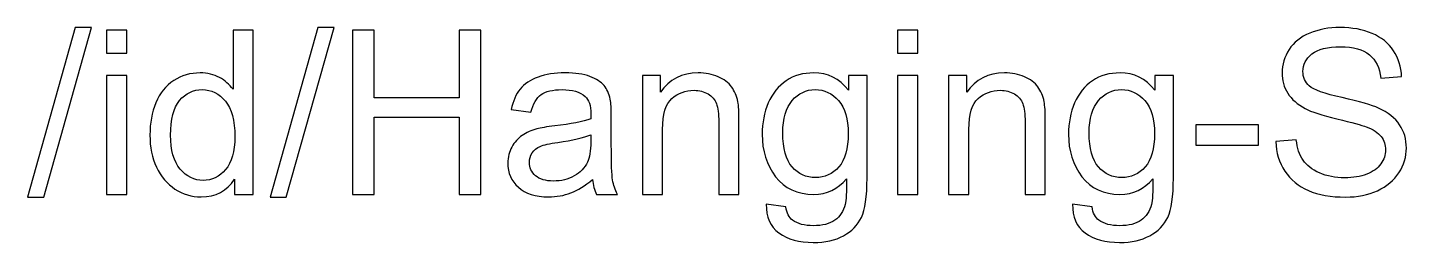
# Model space of a CAD drawing. Header units: centimetres. Extents: x -21.6 to 10.2, y -8.4 to 17.
# Drawn here: x -5.59 to -0.51, y 16.23 to 17.03 of the extents above; entities that cross this region are included whole.
import ezdxf

# ---------------------------------------------------------------- set-up
doc = ezdxf.new("R2010")
doc.units = ezdxf.units.CM
doc.header["$MEASUREMENT"] = 0
doc.layers.add('layer 1', color=7, linetype='Continuous')

msp = doc.modelspace()

# ---------------------------------------------------------------- linework, layer by layer
at = {"layer": 'layer 1', "color": 250}
for points, knots in [([(-5.59302, 16.40101), (-5.59302, 16.40101), (-5.41691, 17.02755), (-5.41691, 17.02755), (-5.41691, 17.02755), (-5.41691, 17.02755), (-5.35694, 17.02755), (-5.35694, 17.02755), (-5.35694, 17.02755), (-5.35694, 17.02755), (-5.53305, 16.40101), (-5.53305, 16.40101), (-5.53305, 16.40101), (-5.53305, 16.40101), (-5.59302, 16.40101), (-5.59302, 16.40101)], [0, 0, 0, 0, 0.2, 0.2, 0.2, 0.2, 0.4, 0.4, 0.4, 0.4, 0.6, 0.6, 0.6, 0.6, 1, 1, 1, 1]), ([(-5.30191, 16.93272), (-5.30191, 16.93272), (-5.30191, 17.01739), (-5.30191, 17.01739), (-5.30191, 17.01739), (-5.30191, 17.01739), (-5.2274, 17.01739), (-5.2274, 17.01739), (-5.2274, 17.01739), (-5.2274, 17.01739), (-5.2274, 16.93272), (-5.2274, 16.93272), (-5.2274, 16.93272), (-5.2274, 16.93272), (-5.30191, 16.93272), (-5.30191, 16.93272)], [0, 0, 0, 0, 0.2, 0.2, 0.2, 0.2, 0.4, 0.4, 0.4, 0.4, 0.6, 0.6, 0.6, 0.6, 1, 1, 1, 1]), ([(-4.83018, 16.41117), (-4.83018, 16.41117), (-4.83018, 16.46691), (-4.83018, 16.46691), (-4.83018, 16.46691), (-4.85797, 16.42359), (-4.8989, 16.40186), (-4.95294, 16.40186), (-4.95294, 16.40186), (-4.98794, 16.40186), (-5.02011, 16.41145), (-5.04932, 16.43078), (-5.04932, 16.43078), (-5.07867, 16.44998), (-5.10139, 16.47693), (-5.11762, 16.51136), (-5.11762, 16.51136), (-5.13371, 16.54593), (-5.14175, 16.58558), (-5.14175, 16.63046), (-5.14175, 16.63046), (-5.14175, 16.6742), (-5.13441, 16.71385), (-5.11988, 16.74956), (-5.11988, 16.74956), (-5.1052, 16.78512), (-5.08333, 16.81249), (-5.05412, 16.8314), (-5.05412, 16.8314), (-5.02505, 16.85045), (-4.99231, 16.85991), (-4.95633, 16.85991), (-4.95633, 16.85991), (-4.9298, 16.85991), (-4.90623, 16.85426), (-4.88563, 16.84311), (-4.88563, 16.84311), (-4.86503, 16.83196), (-4.84824, 16.81729), (-4.83526, 16.79937), (-4.83526, 16.79937), (-4.83526, 16.79937), (-4.83526, 17.01739), (-4.83526, 17.01739), (-4.83526, 17.01739), (-4.83526, 17.01739), (-4.76075, 17.01739), (-4.76075, 17.01739), (-4.76075, 17.01739), (-4.76075, 17.01739), (-4.76075, 16.41117), (-4.76075, 16.41117), (-4.76075, 16.41117), (-4.76075, 16.41117), (-4.83018, 16.41117), (-4.83018, 16.41117)], [0, 0, 0, 0, 0.0666667, 0.0666667, 0.0666667, 0.0666667, 0.1333333, 0.1333333, 0.1333333, 0.1333333, 0.2, 0.2, 0.2, 0.2, 0.2666667, 0.2666667, 0.2666667, 0.2666667, 0.3333333, 0.3333333, 0.3333333, 0.3333333, 0.4, 0.4, 0.4, 0.4, 0.4666667, 0.4666667, 0.4666667, 0.4666667, 0.5333333, 0.5333333, 0.5333333, 0.5333333, 0.6, 0.6, 0.6, 0.6, 0.6666667, 0.6666667, 0.6666667, 0.6666667, 0.7333333, 0.7333333, 0.7333333, 0.7333333, 0.8, 0.8, 0.8, 0.8, 0.8666667, 0.8666667, 0.8666667, 0.8666667, 1, 1, 1, 1]), ([(-4.6988, 16.40101), (-4.6988, 16.40101), (-4.52269, 17.02755), (-4.52269, 17.02755), (-4.52269, 17.02755), (-4.52269, 17.02755), (-4.46272, 17.02755), (-4.46272, 17.02755), (-4.46272, 17.02755), (-4.46272, 17.02755), (-4.63883, 16.40101), (-4.63883, 16.40101), (-4.63883, 16.40101), (-4.63883, 16.40101), (-4.6988, 16.40101), (-4.6988, 16.40101)], [0, 0, 0, 0, 0.2, 0.2, 0.2, 0.2, 0.4, 0.4, 0.4, 0.4, 0.6, 0.6, 0.6, 0.6, 1, 1, 1, 1]), ([(-4.39499, 16.41117), (-4.39499, 16.41117), (-4.39499, 17.01739), (-4.39499, 17.01739), (-4.39499, 17.01739), (-4.39499, 17.01739), (-4.31456, 17.01739), (-4.31456, 17.01739), (-4.31456, 17.01739), (-4.31456, 17.01739), (-4.31456, 16.76762), (-4.31456, 16.76762), (-4.31456, 16.76762), (-4.31456, 16.76762), (-4.00129, 16.76762), (-4.00129, 16.76762), (-4.00129, 16.76762), (-4.00129, 16.76762), (-4.00129, 17.01739), (-4.00129, 17.01739), (-4.00129, 17.01739), (-4.00129, 17.01739), (-3.92085, 17.01739), (-3.92085, 17.01739), (-3.92085, 17.01739), (-3.92085, 17.01739), (-3.92085, 16.41117), (-3.92085, 16.41117), (-3.92085, 16.41117), (-3.92085, 16.41117), (-4.00129, 16.41117), (-4.00129, 16.41117), (-4.00129, 16.41117), (-4.00129, 16.41117), (-4.00129, 16.6965), (-4.00129, 16.6965), (-4.00129, 16.6965), (-4.00129, 16.6965), (-4.31456, 16.6965), (-4.31456, 16.6965), (-4.31456, 16.6965), (-4.31456, 16.6965), (-4.31456, 16.41117), (-4.31456, 16.41117), (-4.31456, 16.41117), (-4.31456, 16.41117), (-4.39499, 16.41117), (-4.39499, 16.41117)], [0, 0, 0, 0, 0.0769231, 0.0769231, 0.0769231, 0.0769231, 0.1538462, 0.1538462, 0.1538462, 0.1538462, 0.2307692, 0.2307692, 0.2307692, 0.2307692, 0.3076923, 0.3076923, 0.3076923, 0.3076923, 0.3846154, 0.3846154, 0.3846154, 0.3846154, 0.4615385, 0.4615385, 0.4615385, 0.4615385, 0.5384615, 0.5384615, 0.5384615, 0.5384615, 0.6153846, 0.6153846, 0.6153846, 0.6153846, 0.6923077, 0.6923077, 0.6923077, 0.6923077, 0.7692308, 0.7692308, 0.7692308, 0.7692308, 0.8461538, 0.8461538, 0.8461538, 0.8461538, 1, 1, 1, 1]), ([(-2.38358, 16.93272), (-2.38358, 16.93272), (-2.38358, 17.01739), (-2.38358, 17.01739), (-2.38358, 17.01739), (-2.38358, 17.01739), (-2.30907, 17.01739), (-2.30907, 17.01739), (-2.30907, 17.01739), (-2.30907, 17.01739), (-2.30907, 16.93272), (-2.30907, 16.93272), (-2.30907, 16.93272), (-2.30907, 16.93272), (-2.38358, 16.93272), (-2.38358, 16.93272)], [0, 0, 0, 0, 0.2, 0.2, 0.2, 0.2, 0.4, 0.4, 0.4, 0.4, 0.6, 0.6, 0.6, 0.6, 1, 1, 1, 1]), ([(-0.98869, 16.6059), (-0.98869, 16.6059), (-0.91334, 16.61268), (-0.91334, 16.61268), (-0.91334, 16.61268), (-0.90981, 16.5822), (-0.90149, 16.55722), (-0.88836, 16.53761), (-0.88836, 16.53761), (-0.87524, 16.51813), (-0.85492, 16.50233), (-0.8274, 16.49019), (-0.8274, 16.49019), (-0.79989, 16.4782), (-0.76884, 16.47213), (-0.73441, 16.47213), (-0.73441, 16.47213), (-0.70379, 16.47213), (-0.67684, 16.47665), (-0.65341, 16.48582), (-0.65341, 16.48582), (-0.62999, 16.49499), (-0.61263, 16.50755), (-0.6012, 16.52349), (-0.6012, 16.52349), (-0.58977, 16.53944), (-0.58398, 16.5568), (-0.58398, 16.57542), (-0.58398, 16.57542), (-0.58398, 16.59433), (-0.58949, 16.61084), (-0.60049, 16.6251), (-0.60049, 16.6251), (-0.6115, 16.63921), (-0.62971, 16.65106), (-0.65511, 16.6608), (-0.65511, 16.6608), (-0.67133, 16.66701), (-0.70732, 16.67688), (-0.76306, 16.69029), (-0.76306, 16.69029), (-0.81879, 16.70369), (-0.85774, 16.71625), (-0.88004, 16.72811), (-0.88004, 16.72811), (-0.90897, 16.74335), (-0.93041, 16.76226), (-0.94453, 16.78469), (-0.94453, 16.78469), (-0.95878, 16.80713), (-0.96583, 16.83239), (-0.96583, 16.86019), (-0.96583, 16.86019), (-0.96583, 16.89095), (-0.95708, 16.9196), (-0.93973, 16.94612), (-0.93973, 16.94612), (-0.92237, 16.97279), (-0.89711, 16.99297), (-0.86367, 17.0068), (-0.86367, 17.0068), (-0.83037, 17.02063), (-0.79325, 17.02755), (-0.75247, 17.02755), (-0.75247, 17.02755), (-0.7076, 17.02755), (-0.66795, 17.02035), (-0.63366, 17.00581), (-0.63366, 17.00581), (-0.59937, 16.99142), (-0.57298, 16.97011), (-0.55449, 16.94189), (-0.55449, 16.94189), (-0.53601, 16.91381), (-0.52613, 16.88192), (-0.52472, 16.84636), (-0.52472, 16.84636), (-0.52472, 16.84636), (-0.60176, 16.84043), (-0.60176, 16.84043), (-0.60176, 16.84043), (-0.60586, 16.87867), (-0.61983, 16.9076), (-0.64368, 16.92707), (-0.64368, 16.92707), (-0.66752, 16.94669), (-0.7028, 16.95643), (-0.74937, 16.95643), (-0.74937, 16.95643), (-0.79791, 16.95643), (-0.83333, 16.94754), (-0.85548, 16.92976), (-0.85548, 16.92976), (-0.87764, 16.91198), (-0.88879, 16.89053), (-0.88879, 16.86541), (-0.88879, 16.86541), (-0.88879, 16.84368), (-0.88088, 16.82576), (-0.86522, 16.81164), (-0.86522, 16.81164), (-0.8497, 16.79767), (-0.80948, 16.78314), (-0.74429, 16.76846), (-0.74429, 16.76846), (-0.67909, 16.75365), (-0.63436, 16.74081), (-0.61009, 16.7298), (-0.61009, 16.7298), (-0.57495, 16.71357), (-0.54885, 16.69311), (-0.53206, 16.66813), (-0.53206, 16.66813), (-0.51526, 16.6433), (-0.50694, 16.61465), (-0.50694, 16.5822), (-0.50694, 16.5822), (-0.50694, 16.54988), (-0.51611, 16.51968), (-0.5346, 16.49118), (-0.5346, 16.49118), (-0.55308, 16.46268), (-0.57947, 16.44052), (-0.61404, 16.42472), (-0.61404, 16.42472), (-0.64861, 16.40891), (-0.68742, 16.40101), (-0.73074, 16.40101), (-0.73074, 16.40101), (-0.78549, 16.40101), (-0.83135, 16.40905), (-0.86832, 16.425), (-0.86832, 16.425), (-0.90544, 16.44094), (-0.93437, 16.46493), (-0.95539, 16.49711), (-0.95539, 16.49711), (-0.97656, 16.52914), (-0.98756, 16.56541), (-0.98869, 16.6059)], [0, 0, 0, 0, 0.0277778, 0.0277778, 0.0277778, 0.0277778, 0.0555556, 0.0555556, 0.0555556, 0.0555556, 0.0833333, 0.0833333, 0.0833333, 0.0833333, 0.1111111, 0.1111111, 0.1111111, 0.1111111, 0.1388889, 0.1388889, 0.1388889, 0.1388889, 0.1666667, 0.1666667, 0.1666667, 0.1666667, 0.1944444, 0.1944444, 0.1944444, 0.1944444, 0.2222222, 0.2222222, 0.2222222, 0.2222222, 0.25, 0.25, 0.25, 0.25, 0.2777778, 0.2777778, 0.2777778, 0.2777778, 0.3055556, 0.3055556, 0.3055556, 0.3055556, 0.3333333, 0.3333333, 0.3333333, 0.3333333, 0.3611111, 0.3611111, 0.3611111, 0.3611111, 0.3888889, 0.3888889, 0.3888889, 0.3888889, 0.4166667, 0.4166667, 0.4166667, 0.4166667, 0.4444444, 0.4444444, 0.4444444, 0.4444444, 0.4722222, 0.4722222, 0.4722222, 0.4722222, 0.5, 0.5, 0.5, 0.5, 0.5277778, 0.5277778, 0.5277778, 0.5277778, 0.5555556, 0.5555556, 0.5555556, 0.5555556, 0.5833333, 0.5833333, 0.5833333, 0.5833333, 0.6111111, 0.6111111, 0.6111111, 0.6111111, 0.6388889, 0.6388889, 0.6388889, 0.6388889, 0.6666667, 0.6666667, 0.6666667, 0.6666667, 0.6944444, 0.6944444, 0.6944444, 0.6944444, 0.7222222, 0.7222222, 0.7222222, 0.7222222, 0.75, 0.75, 0.75, 0.75, 0.7777778, 0.7777778, 0.7777778, 0.7777778, 0.8055556, 0.8055556, 0.8055556, 0.8055556, 0.8333333, 0.8333333, 0.8333333, 0.8333333, 0.8611111, 0.8611111, 0.8611111, 0.8611111, 0.8888889, 0.8888889, 0.8888889, 0.8888889, 0.9166667, 0.9166667, 0.9166667, 0.9166667, 0.9444444, 0.9444444, 0.9444444, 0.9444444, 1, 1, 1, 1]), ([(-5.30191, 16.41117), (-5.30191, 16.41117), (-5.30191, 16.85059), (-5.30191, 16.85059), (-5.30191, 16.85059), (-5.30191, 16.85059), (-5.2274, 16.85059), (-5.2274, 16.85059), (-5.2274, 16.85059), (-5.2274, 16.85059), (-5.2274, 16.41117), (-5.2274, 16.41117), (-5.2274, 16.41117), (-5.2274, 16.41117), (-5.30191, 16.41117), (-5.30191, 16.41117)], [0, 0, 0, 0, 0.2, 0.2, 0.2, 0.2, 0.4, 0.4, 0.4, 0.4, 0.6, 0.6, 0.6, 0.6, 1, 1, 1, 1]), ([(-3.50923, 16.4662), (-3.53689, 16.44264), (-3.56356, 16.42613), (-3.5891, 16.41639), (-3.5891, 16.41639), (-3.61464, 16.40665), (-3.64201, 16.40186), (-3.67137, 16.40186), (-3.67137, 16.40186), (-3.71963, 16.40186), (-3.75674, 16.41357), (-3.7827, 16.43713), (-3.7827, 16.43713), (-3.80867, 16.46056), (-3.82165, 16.49062), (-3.82165, 16.52716), (-3.82165, 16.52716), (-3.82165, 16.54861), (-3.81671, 16.56823), (-3.80697, 16.58601), (-3.80697, 16.58601), (-3.7971, 16.60379), (-3.78426, 16.6179), (-3.76845, 16.62862), (-3.76845, 16.62862), (-3.75251, 16.63935), (-3.73473, 16.64753), (-3.71483, 16.65304), (-3.71483, 16.65304), (-3.70015, 16.65685), (-3.678, 16.66051), (-3.64851, 16.66418), (-3.64851, 16.66418), (-3.58839, 16.67124), (-3.54394, 16.67985), (-3.51558, 16.68972), (-3.51558, 16.68972), (-3.5153, 16.69988), (-3.51516, 16.70638), (-3.51516, 16.70906), (-3.51516, 16.70906), (-3.51516, 16.73925), (-3.52221, 16.76056), (-3.53632, 16.77298), (-3.53632, 16.77298), (-3.55537, 16.78977), (-3.58374, 16.7981), (-3.62127, 16.7981), (-3.62127, 16.7981), (-3.65641, 16.7981), (-3.68237, 16.79189), (-3.69902, 16.77961), (-3.69902, 16.77961), (-3.71582, 16.76734), (-3.72809, 16.7456), (-3.73614, 16.71428), (-3.73614, 16.71428), (-3.73614, 16.71428), (-3.80895, 16.72444), (-3.80895, 16.72444), (-3.80895, 16.72444), (-3.80232, 16.75562), (-3.79145, 16.78088), (-3.77621, 16.80007), (-3.77621, 16.80007), (-3.76097, 16.81926), (-3.73896, 16.83394), (-3.71017, 16.84438), (-3.71017, 16.84438), (-3.68153, 16.85468), (-3.64808, 16.85991), (-3.61026, 16.85991), (-3.61026, 16.85991), (-3.57273, 16.85991), (-3.54211, 16.85553), (-3.51854, 16.84664), (-3.51854, 16.84664), (-3.49512, 16.83775), (-3.47776, 16.82674), (-3.46675, 16.81334), (-3.46675, 16.81334), (-3.45575, 16.79993), (-3.44799, 16.783), (-3.44347, 16.76254), (-3.44347, 16.76254), (-3.44107, 16.74984), (-3.4398, 16.72698), (-3.4398, 16.6941), (-3.4398, 16.6941), (-3.4398, 16.6941), (-3.4398, 16.59532), (-3.4398, 16.59532), (-3.4398, 16.59532), (-3.4398, 16.52632), (-3.43825, 16.48271), (-3.43515, 16.46423), (-3.43515, 16.46423), (-3.43218, 16.44574), (-3.42597, 16.4281), (-3.41694, 16.41117), (-3.41694, 16.41117), (-3.41694, 16.41117), (-3.49484, 16.41117), (-3.49484, 16.41117), (-3.49484, 16.41117), (-3.50231, 16.42683), (-3.50711, 16.44518), (-3.50923, 16.4662)], [0, 0, 0, 0, 0.0357143, 0.0357143, 0.0357143, 0.0357143, 0.0714286, 0.0714286, 0.0714286, 0.0714286, 0.1071429, 0.1071429, 0.1071429, 0.1071429, 0.1428571, 0.1428571, 0.1428571, 0.1428571, 0.1785714, 0.1785714, 0.1785714, 0.1785714, 0.2142857, 0.2142857, 0.2142857, 0.2142857, 0.25, 0.25, 0.25, 0.25, 0.2857143, 0.2857143, 0.2857143, 0.2857143, 0.3214286, 0.3214286, 0.3214286, 0.3214286, 0.3571429, 0.3571429, 0.3571429, 0.3571429, 0.3928571, 0.3928571, 0.3928571, 0.3928571, 0.4285714, 0.4285714, 0.4285714, 0.4285714, 0.4642857, 0.4642857, 0.4642857, 0.4642857, 0.5, 0.5, 0.5, 0.5, 0.5357143, 0.5357143, 0.5357143, 0.5357143, 0.5714286, 0.5714286, 0.5714286, 0.5714286, 0.6071429, 0.6071429, 0.6071429, 0.6071429, 0.6428571, 0.6428571, 0.6428571, 0.6428571, 0.6785714, 0.6785714, 0.6785714, 0.6785714, 0.7142857, 0.7142857, 0.7142857, 0.7142857, 0.75, 0.75, 0.75, 0.75, 0.7857143, 0.7857143, 0.7857143, 0.7857143, 0.8214286, 0.8214286, 0.8214286, 0.8214286, 0.8571429, 0.8571429, 0.8571429, 0.8571429, 0.8928571, 0.8928571, 0.8928571, 0.8928571, 0.9285714, 0.9285714, 0.9285714, 0.9285714, 1, 1, 1, 1]), ([(-3.32536, 16.41117), (-3.32536, 16.41117), (-3.32536, 16.85059), (-3.32536, 16.85059), (-3.32536, 16.85059), (-3.32536, 16.85059), (-3.25847, 16.85059), (-3.25847, 16.85059), (-3.25847, 16.85059), (-3.25847, 16.85059), (-3.25847, 16.78822), (-3.25847, 16.78822), (-3.25847, 16.78822), (-3.2263, 16.83606), (-3.17973, 16.85991), (-3.11891, 16.85991), (-3.11891, 16.85991), (-3.09238, 16.85991), (-3.06811, 16.85511), (-3.04596, 16.84565), (-3.04596, 16.84565), (-3.0238, 16.8362), (-3.00715, 16.82364), (-2.99615, 16.80826), (-2.99615, 16.80826), (-2.98514, 16.79288), (-2.97738, 16.77453), (-2.973, 16.75337), (-2.973, 16.75337), (-2.97032, 16.73954), (-2.96891, 16.71541), (-2.96891, 16.68098), (-2.96891, 16.68098), (-2.96891, 16.68098), (-2.96891, 16.41117), (-2.96891, 16.41117), (-2.96891, 16.41117), (-2.96891, 16.41117), (-3.04342, 16.41117), (-3.04342, 16.41117), (-3.04342, 16.41117), (-3.04342, 16.41117), (-3.04342, 16.67815), (-3.04342, 16.67815), (-3.04342, 16.67815), (-3.04342, 16.70849), (-3.04624, 16.73121), (-3.05203, 16.74617), (-3.05203, 16.74617), (-3.05781, 16.76113), (-3.06811, 16.77312), (-3.08279, 16.78215), (-3.08279, 16.78215), (-3.09746, 16.79104), (-3.11482, 16.79556), (-3.13458, 16.79556), (-3.13458, 16.79556), (-3.16619, 16.79556), (-3.19342, 16.78554), (-3.21642, 16.76536), (-3.21642, 16.76536), (-3.23942, 16.74532), (-3.25085, 16.70708), (-3.25085, 16.65092), (-3.25085, 16.65092), (-3.25085, 16.65092), (-3.25085, 16.41117), (-3.25085, 16.41117), (-3.25085, 16.41117), (-3.25085, 16.41117), (-3.32536, 16.41117), (-3.32536, 16.41117)], [0, 0, 0, 0, 0.0526316, 0.0526316, 0.0526316, 0.0526316, 0.1052632, 0.1052632, 0.1052632, 0.1052632, 0.1578947, 0.1578947, 0.1578947, 0.1578947, 0.2105263, 0.2105263, 0.2105263, 0.2105263, 0.2631579, 0.2631579, 0.2631579, 0.2631579, 0.3157895, 0.3157895, 0.3157895, 0.3157895, 0.3684211, 0.3684211, 0.3684211, 0.3684211, 0.4210526, 0.4210526, 0.4210526, 0.4210526, 0.4736842, 0.4736842, 0.4736842, 0.4736842, 0.5263158, 0.5263158, 0.5263158, 0.5263158, 0.5789474, 0.5789474, 0.5789474, 0.5789474, 0.6315789, 0.6315789, 0.6315789, 0.6315789, 0.6842105, 0.6842105, 0.6842105, 0.6842105, 0.7368421, 0.7368421, 0.7368421, 0.7368421, 0.7894737, 0.7894737, 0.7894737, 0.7894737, 0.8421053, 0.8421053, 0.8421053, 0.8421053, 0.8947368, 0.8947368, 0.8947368, 0.8947368, 1, 1, 1, 1]), ([(-2.86816, 16.37476), (-2.86816, 16.37476), (-2.79619, 16.3646), (-2.79619, 16.3646), (-2.79619, 16.3646), (-2.79323, 16.34231), (-2.78476, 16.32608), (-2.77093, 16.31578), (-2.77093, 16.31578), (-2.75245, 16.30209), (-2.72719, 16.29518), (-2.69515, 16.29518), (-2.69515, 16.29518), (-2.66072, 16.29518), (-2.63405, 16.30209), (-2.61529, 16.31578), (-2.61529, 16.31578), (-2.59652, 16.32947), (-2.58382, 16.3488), (-2.57719, 16.37349), (-2.57719, 16.37349), (-2.57338, 16.38859), (-2.57154, 16.42034), (-2.57182, 16.46874), (-2.57182, 16.46874), (-2.60442, 16.43036), (-2.64492, 16.41117), (-2.69346, 16.41117), (-2.69346, 16.41117), (-2.75386, 16.41117), (-2.80071, 16.4329), (-2.83373, 16.4765), (-2.83373, 16.4765), (-2.86689, 16.51997), (-2.8834, 16.57218), (-2.8834, 16.633), (-2.8834, 16.633), (-2.8834, 16.67491), (-2.87578, 16.71357), (-2.86068, 16.74899), (-2.86068, 16.74899), (-2.84558, 16.78441), (-2.82357, 16.81164), (-2.79478, 16.83098), (-2.79478, 16.83098), (-2.76599, 16.85031), (-2.73213, 16.85991), (-2.69318, 16.85991), (-2.69318, 16.85991), (-2.64139, 16.85991), (-2.59863, 16.83874), (-2.56505, 16.7964), (-2.56505, 16.7964), (-2.56505, 16.7964), (-2.56505, 16.85059), (-2.56505, 16.85059), (-2.56505, 16.85059), (-2.56505, 16.85059), (-2.49647, 16.85059), (-2.49647, 16.85059), (-2.49647, 16.85059), (-2.49647, 16.85059), (-2.49647, 16.47114), (-2.49647, 16.47114), (-2.49647, 16.47114), (-2.49647, 16.4027), (-2.50338, 16.3543), (-2.51735, 16.3258), (-2.51735, 16.3258), (-2.53118, 16.29729), (-2.55334, 16.27472), (-2.58339, 16.2582), (-2.58339, 16.2582), (-2.61359, 16.24169), (-2.6507, 16.23337), (-2.69473, 16.23337), (-2.69473, 16.23337), (-2.74708, 16.23337), (-2.78928, 16.24508), (-2.82145, 16.26865), (-2.82145, 16.26865), (-2.85376, 16.29207), (-2.86929, 16.32749), (-2.86816, 16.37476)], [0, 0, 0, 0, 0.0454545, 0.0454545, 0.0454545, 0.0454545, 0.0909091, 0.0909091, 0.0909091, 0.0909091, 0.1363636, 0.1363636, 0.1363636, 0.1363636, 0.1818182, 0.1818182, 0.1818182, 0.1818182, 0.2272727, 0.2272727, 0.2272727, 0.2272727, 0.2727273, 0.2727273, 0.2727273, 0.2727273, 0.3181818, 0.3181818, 0.3181818, 0.3181818, 0.3636364, 0.3636364, 0.3636364, 0.3636364, 0.4090909, 0.4090909, 0.4090909, 0.4090909, 0.4545455, 0.4545455, 0.4545455, 0.4545455, 0.5, 0.5, 0.5, 0.5, 0.5454545, 0.5454545, 0.5454545, 0.5454545, 0.5909091, 0.5909091, 0.5909091, 0.5909091, 0.6363636, 0.6363636, 0.6363636, 0.6363636, 0.6818182, 0.6818182, 0.6818182, 0.6818182, 0.7272727, 0.7272727, 0.7272727, 0.7272727, 0.7727273, 0.7727273, 0.7727273, 0.7727273, 0.8181818, 0.8181818, 0.8181818, 0.8181818, 0.8636364, 0.8636364, 0.8636364, 0.8636364, 0.9090909, 0.9090909, 0.9090909, 0.9090909, 1, 1, 1, 1]), ([(-2.38358, 16.41117), (-2.38358, 16.41117), (-2.38358, 16.85059), (-2.38358, 16.85059), (-2.38358, 16.85059), (-2.38358, 16.85059), (-2.30907, 16.85059), (-2.30907, 16.85059), (-2.30907, 16.85059), (-2.30907, 16.85059), (-2.30907, 16.41117), (-2.30907, 16.41117), (-2.30907, 16.41117), (-2.30907, 16.41117), (-2.38358, 16.41117), (-2.38358, 16.41117)], [0, 0, 0, 0, 0.2, 0.2, 0.2, 0.2, 0.4, 0.4, 0.4, 0.4, 0.6, 0.6, 0.6, 0.6, 1, 1, 1, 1]), ([(-2.19548, 16.41117), (-2.19548, 16.41117), (-2.19548, 16.85059), (-2.19548, 16.85059), (-2.19548, 16.85059), (-2.19548, 16.85059), (-2.12859, 16.85059), (-2.12859, 16.85059), (-2.12859, 16.85059), (-2.12859, 16.85059), (-2.12859, 16.78822), (-2.12859, 16.78822), (-2.12859, 16.78822), (-2.09642, 16.83606), (-2.04985, 16.85991), (-1.98903, 16.85991), (-1.98903, 16.85991), (-1.9625, 16.85991), (-1.93823, 16.85511), (-1.91608, 16.84565), (-1.91608, 16.84565), (-1.89392, 16.8362), (-1.87727, 16.82364), (-1.86627, 16.80826), (-1.86627, 16.80826), (-1.85526, 16.79288), (-1.8475, 16.77453), (-1.84312, 16.75337), (-1.84312, 16.75337), (-1.84044, 16.73954), (-1.83903, 16.71541), (-1.83903, 16.68098), (-1.83903, 16.68098), (-1.83903, 16.68098), (-1.83903, 16.41117), (-1.83903, 16.41117), (-1.83903, 16.41117), (-1.83903, 16.41117), (-1.91354, 16.41117), (-1.91354, 16.41117), (-1.91354, 16.41117), (-1.91354, 16.41117), (-1.91354, 16.67815), (-1.91354, 16.67815), (-1.91354, 16.67815), (-1.91354, 16.70849), (-1.91636, 16.73121), (-1.92215, 16.74617), (-1.92215, 16.74617), (-1.92793, 16.76113), (-1.93823, 16.77312), (-1.95291, 16.78215), (-1.95291, 16.78215), (-1.96758, 16.79104), (-1.98494, 16.79556), (-2.0047, 16.79556), (-2.0047, 16.79556), (-2.03631, 16.79556), (-2.06354, 16.78554), (-2.08654, 16.76536), (-2.08654, 16.76536), (-2.10954, 16.74532), (-2.12097, 16.70708), (-2.12097, 16.65092), (-2.12097, 16.65092), (-2.12097, 16.65092), (-2.12097, 16.41117), (-2.12097, 16.41117), (-2.12097, 16.41117), (-2.12097, 16.41117), (-2.19548, 16.41117), (-2.19548, 16.41117)], [0, 0, 0, 0, 0.0526316, 0.0526316, 0.0526316, 0.0526316, 0.1052632, 0.1052632, 0.1052632, 0.1052632, 0.1578947, 0.1578947, 0.1578947, 0.1578947, 0.2105263, 0.2105263, 0.2105263, 0.2105263, 0.2631579, 0.2631579, 0.2631579, 0.2631579, 0.3157895, 0.3157895, 0.3157895, 0.3157895, 0.3684211, 0.3684211, 0.3684211, 0.3684211, 0.4210526, 0.4210526, 0.4210526, 0.4210526, 0.4736842, 0.4736842, 0.4736842, 0.4736842, 0.5263158, 0.5263158, 0.5263158, 0.5263158, 0.5789474, 0.5789474, 0.5789474, 0.5789474, 0.6315789, 0.6315789, 0.6315789, 0.6315789, 0.6842105, 0.6842105, 0.6842105, 0.6842105, 0.7368421, 0.7368421, 0.7368421, 0.7368421, 0.7894737, 0.7894737, 0.7894737, 0.7894737, 0.8421053, 0.8421053, 0.8421053, 0.8421053, 0.8947368, 0.8947368, 0.8947368, 0.8947368, 1, 1, 1, 1]), ([(-1.73828, 16.37476), (-1.73828, 16.37476), (-1.66631, 16.3646), (-1.66631, 16.3646), (-1.66631, 16.3646), (-1.66335, 16.34231), (-1.65488, 16.32608), (-1.64105, 16.31578), (-1.64105, 16.31578), (-1.62257, 16.30209), (-1.59731, 16.29518), (-1.56527, 16.29518), (-1.56527, 16.29518), (-1.53084, 16.29518), (-1.50417, 16.30209), (-1.48541, 16.31578), (-1.48541, 16.31578), (-1.46664, 16.32947), (-1.45394, 16.3488), (-1.44731, 16.37349), (-1.44731, 16.37349), (-1.4435, 16.38859), (-1.44166, 16.42034), (-1.44194, 16.46874), (-1.44194, 16.46874), (-1.47454, 16.43036), (-1.51504, 16.41117), (-1.56358, 16.41117), (-1.56358, 16.41117), (-1.62398, 16.41117), (-1.67083, 16.4329), (-1.70385, 16.4765), (-1.70385, 16.4765), (-1.73701, 16.51997), (-1.75352, 16.57218), (-1.75352, 16.633), (-1.75352, 16.633), (-1.75352, 16.67491), (-1.7459, 16.71357), (-1.7308, 16.74899), (-1.7308, 16.74899), (-1.7157, 16.78441), (-1.69369, 16.81164), (-1.6649, 16.83098), (-1.6649, 16.83098), (-1.63611, 16.85031), (-1.60225, 16.85991), (-1.5633, 16.85991), (-1.5633, 16.85991), (-1.51151, 16.85991), (-1.46875, 16.83874), (-1.43517, 16.7964), (-1.43517, 16.7964), (-1.43517, 16.7964), (-1.43517, 16.85059), (-1.43517, 16.85059), (-1.43517, 16.85059), (-1.43517, 16.85059), (-1.36659, 16.85059), (-1.36659, 16.85059), (-1.36659, 16.85059), (-1.36659, 16.85059), (-1.36659, 16.47114), (-1.36659, 16.47114), (-1.36659, 16.47114), (-1.36659, 16.4027), (-1.3735, 16.3543), (-1.38747, 16.3258), (-1.38747, 16.3258), (-1.4013, 16.29729), (-1.42346, 16.27472), (-1.45351, 16.2582), (-1.45351, 16.2582), (-1.48371, 16.24169), (-1.52082, 16.23337), (-1.56485, 16.23337), (-1.56485, 16.23337), (-1.6172, 16.23337), (-1.6594, 16.24508), (-1.69157, 16.26865), (-1.69157, 16.26865), (-1.72388, 16.29207), (-1.73941, 16.32749), (-1.73828, 16.37476)], [0, 0, 0, 0, 0.0454545, 0.0454545, 0.0454545, 0.0454545, 0.0909091, 0.0909091, 0.0909091, 0.0909091, 0.1363636, 0.1363636, 0.1363636, 0.1363636, 0.1818182, 0.1818182, 0.1818182, 0.1818182, 0.2272727, 0.2272727, 0.2272727, 0.2272727, 0.2727273, 0.2727273, 0.2727273, 0.2727273, 0.3181818, 0.3181818, 0.3181818, 0.3181818, 0.3636364, 0.3636364, 0.3636364, 0.3636364, 0.4090909, 0.4090909, 0.4090909, 0.4090909, 0.4545455, 0.4545455, 0.4545455, 0.4545455, 0.5, 0.5, 0.5, 0.5, 0.5454545, 0.5454545, 0.5454545, 0.5454545, 0.5909091, 0.5909091, 0.5909091, 0.5909091, 0.6363636, 0.6363636, 0.6363636, 0.6363636, 0.6818182, 0.6818182, 0.6818182, 0.6818182, 0.7272727, 0.7272727, 0.7272727, 0.7272727, 0.7727273, 0.7727273, 0.7727273, 0.7727273, 0.8181818, 0.8181818, 0.8181818, 0.8181818, 0.8636364, 0.8636364, 0.8636364, 0.8636364, 0.9090909, 0.9090909, 0.9090909, 0.9090909, 1, 1, 1, 1]), ([(-5.06555, 16.63032), (-5.06555, 16.57415), (-5.0537, 16.53224), (-5.02985, 16.50444), (-5.02985, 16.50444), (-5.00614, 16.47665), (-4.97806, 16.46282), (-4.94575, 16.46282), (-4.94575, 16.46282), (-4.91315, 16.46282), (-4.88549, 16.47608), (-4.86263, 16.50261), (-4.86263, 16.50261), (-4.83991, 16.52914), (-4.82848, 16.56964), (-4.82848, 16.62411), (-4.82848, 16.62411), (-4.82848, 16.68394), (-4.84005, 16.72797), (-4.86334, 16.75605), (-4.86334, 16.75605), (-4.88648, 16.78413), (-4.91512, 16.7981), (-4.94913, 16.7981), (-4.94913, 16.7981), (-4.98229, 16.7981), (-5.00995, 16.78469), (-5.03225, 16.75774), (-5.03225, 16.75774), (-5.0544, 16.73079), (-5.06555, 16.68831), (-5.06555, 16.63032)], [0, 0, 0, 0, 0.1111111, 0.1111111, 0.1111111, 0.1111111, 0.2222222, 0.2222222, 0.2222222, 0.2222222, 0.3333333, 0.3333333, 0.3333333, 0.3333333, 0.4444444, 0.4444444, 0.4444444, 0.4444444, 0.5555556, 0.5555556, 0.5555556, 0.5555556, 0.6666667, 0.6666667, 0.6666667, 0.6666667, 0.7777778, 0.7777778, 0.7777778, 0.7777778, 1, 1, 1, 1]), ([(-2.8072, 16.63836), (-2.8072, 16.58093), (-2.79577, 16.53902), (-2.77291, 16.51263), (-2.77291, 16.51263), (-2.74991, 16.48624), (-2.72126, 16.47298), (-2.68683, 16.47298), (-2.68683, 16.47298), (-2.65254, 16.47298), (-2.62389, 16.4861), (-2.60061, 16.51235), (-2.60061, 16.51235), (-2.57747, 16.53859), (-2.5659, 16.5798), (-2.5659, 16.63596), (-2.5659, 16.63596), (-2.5659, 16.68958), (-2.57789, 16.73008), (-2.60174, 16.75732), (-2.60174, 16.75732), (-2.62559, 16.78455), (-2.65437, 16.7981), (-2.68796, 16.7981), (-2.68796, 16.7981), (-2.72112, 16.7981), (-2.7492, 16.78469), (-2.77248, 16.75788), (-2.77248, 16.75788), (-2.79563, 16.73107), (-2.8072, 16.69128), (-2.8072, 16.63836)], [0, 0, 0, 0, 0.1111111, 0.1111111, 0.1111111, 0.1111111, 0.2222222, 0.2222222, 0.2222222, 0.2222222, 0.3333333, 0.3333333, 0.3333333, 0.3333333, 0.4444444, 0.4444444, 0.4444444, 0.4444444, 0.5555556, 0.5555556, 0.5555556, 0.5555556, 0.6666667, 0.6666667, 0.6666667, 0.6666667, 0.7777778, 0.7777778, 0.7777778, 0.7777778, 1, 1, 1, 1]), ([(-1.67732, 16.63836), (-1.67732, 16.58093), (-1.66589, 16.53902), (-1.64303, 16.51263), (-1.64303, 16.51263), (-1.62003, 16.48624), (-1.59138, 16.47298), (-1.55695, 16.47298), (-1.55695, 16.47298), (-1.52266, 16.47298), (-1.49401, 16.4861), (-1.47073, 16.51235), (-1.47073, 16.51235), (-1.44759, 16.53859), (-1.43602, 16.5798), (-1.43602, 16.63596), (-1.43602, 16.63596), (-1.43602, 16.68958), (-1.44801, 16.73008), (-1.47186, 16.75732), (-1.47186, 16.75732), (-1.49571, 16.78455), (-1.52449, 16.7981), (-1.55808, 16.7981), (-1.55808, 16.7981), (-1.59124, 16.7981), (-1.61932, 16.78469), (-1.6426, 16.75788), (-1.6426, 16.75788), (-1.66575, 16.73107), (-1.67732, 16.69128), (-1.67732, 16.63836)], [0, 0, 0, 0, 0.1111111, 0.1111111, 0.1111111, 0.1111111, 0.2222222, 0.2222222, 0.2222222, 0.2222222, 0.3333333, 0.3333333, 0.3333333, 0.3333333, 0.4444444, 0.4444444, 0.4444444, 0.4444444, 0.5555556, 0.5555556, 0.5555556, 0.5555556, 0.6666667, 0.6666667, 0.6666667, 0.6666667, 0.7777778, 0.7777778, 0.7777778, 0.7777778, 1, 1, 1, 1]), ([(-1.28333, 16.5932), (-1.28333, 16.5932), (-1.28333, 16.66771), (-1.28333, 16.66771), (-1.28333, 16.66771), (-1.28333, 16.66771), (-1.05304, 16.66771), (-1.05304, 16.66771), (-1.05304, 16.66771), (-1.05304, 16.66771), (-1.05304, 16.5932), (-1.05304, 16.5932), (-1.05304, 16.5932), (-1.05304, 16.5932), (-1.28333, 16.5932), (-1.28333, 16.5932)], [0, 0, 0, 0, 0.2, 0.2, 0.2, 0.2, 0.4, 0.4, 0.4, 0.4, 0.6, 0.6, 0.6, 0.6, 1, 1, 1, 1]), ([(-3.51516, 16.6313), (-3.54225, 16.6203), (-3.58289, 16.61098), (-3.63708, 16.60336), (-3.63708, 16.60336), (-3.66784, 16.59899), (-3.68957, 16.59405), (-3.70227, 16.58855), (-3.70227, 16.58855), (-3.71497, 16.58304), (-3.72471, 16.575), (-3.73162, 16.56456), (-3.73162, 16.56456), (-3.73854, 16.55398), (-3.74206, 16.54226), (-3.74206, 16.52928), (-3.74206, 16.52928), (-3.74206, 16.50967), (-3.73458, 16.49316), (-3.71949, 16.48003), (-3.71949, 16.48003), (-3.70439, 16.46691), (-3.68237, 16.46028), (-3.65344, 16.46028), (-3.65344, 16.46028), (-3.6248, 16.46028), (-3.59926, 16.46649), (-3.57682, 16.47904), (-3.57682, 16.47904), (-3.55453, 16.49146), (-3.53802, 16.50854), (-3.52757, 16.53013), (-3.52757, 16.53013), (-3.51953, 16.54692), (-3.51558, 16.57161), (-3.51558, 16.60421), (-3.51558, 16.60421), (-3.51558, 16.60421), (-3.51516, 16.6313), (-3.51516, 16.6313)], [0, 0, 0, 0, 0.0909091, 0.0909091, 0.0909091, 0.0909091, 0.1818182, 0.1818182, 0.1818182, 0.1818182, 0.2727273, 0.2727273, 0.2727273, 0.2727273, 0.3636364, 0.3636364, 0.3636364, 0.3636364, 0.4545455, 0.4545455, 0.4545455, 0.4545455, 0.5454545, 0.5454545, 0.5454545, 0.5454545, 0.6363636, 0.6363636, 0.6363636, 0.6363636, 0.7272727, 0.7272727, 0.7272727, 0.7272727, 0.8181818, 0.8181818, 0.8181818, 0.8181818, 1, 1, 1, 1])]:
    msp.add_open_spline(points, degree=3, knots=knots, dxfattribs=at)

doc.saveas('drawing.dxf')
